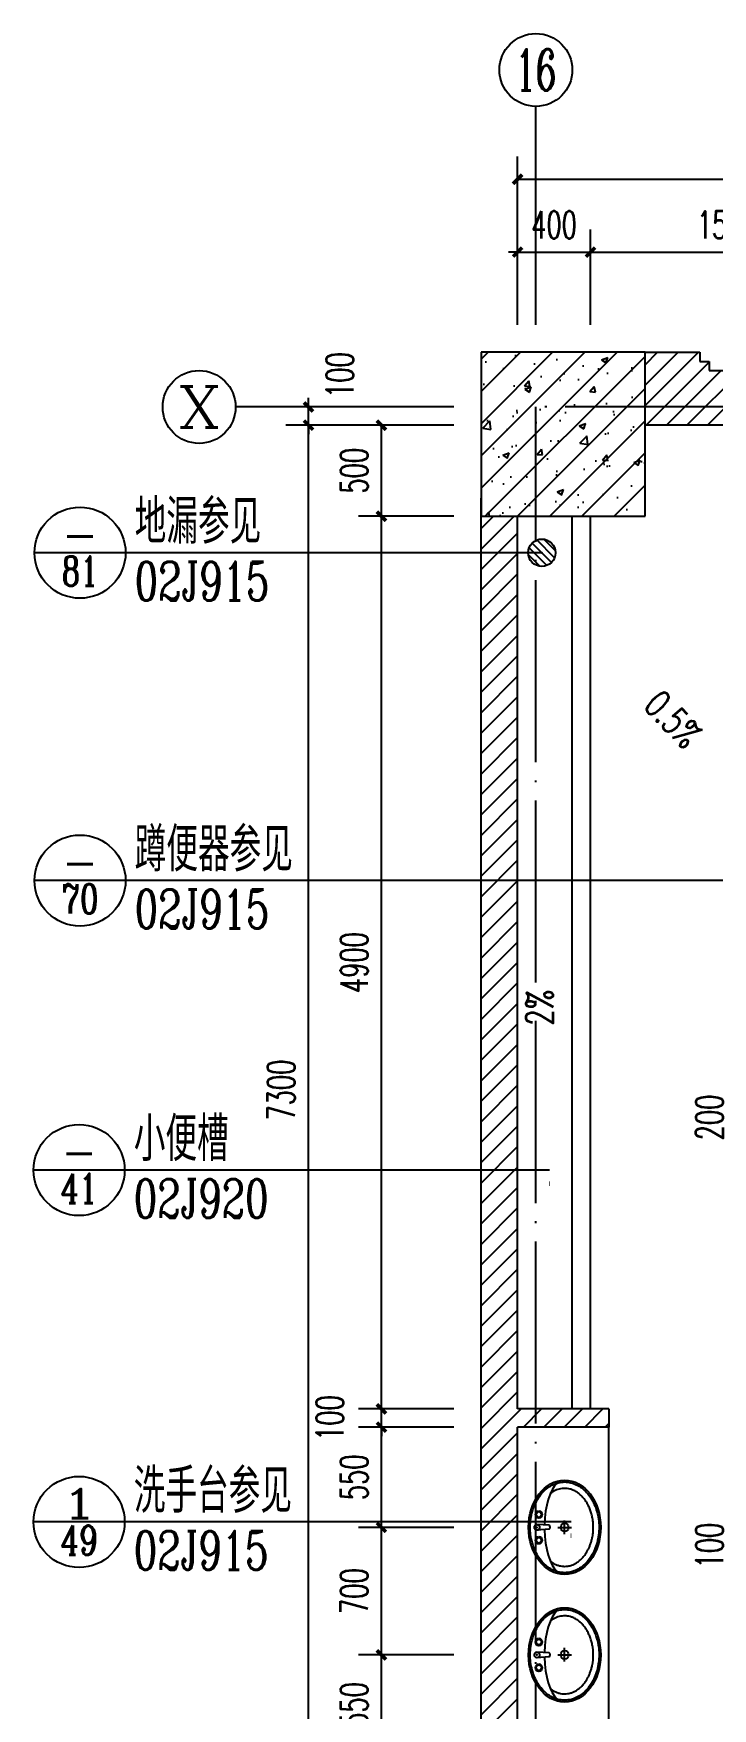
# Model space of a CAD drawing. Extents: x 307762 to 522490, y -326758 to -245675.
# Drawn here: x 338729 to 342454, y -318350 to -309156 of the extents above; entities that cross this region are included whole.
import ezdxf
from ezdxf.enums import TextEntityAlignment as Align

# ---------------------------------------------------------------- set-up
doc = ezdxf.new("R2010")
doc.units = 0
doc.header["$LTSCALE"] = 1000
doc.header["$MEASUREMENT"] = 0
doc.linetypes.add('DOTE', pattern=[2.42, 2, -0.2, 0.02, -0.2])
doc.layers.get('0').update_dxf_attribs({"linetype": 'CONTINUOUS'})
doc.layers.get('Defpoints').update_dxf_attribs({"color": 6, "linetype": 'CONTINUOUS'})
for name, color, linetype in [('A-卫生间', 173, 'CONTINUOUS'), ('A-墙线', 2, 'CONTINUOUS'), ('A-洁具', 204, 'CONTINUOUS'), ('AXIS', 3, 'CONTINUOUS'), ('AXIS_TEXT', 7, 'CONTINUOUS'), ('COLUMN', 2, 'CONTINUOUS'), ('DIM_IDEN', 3, 'CONTINUOUS'), ('DIM_SYMB', 3, 'CONTINUOUS'), ('DOTE', 1, 'DOTE'), ('PUB_DIM', 3, 'CONTINUOUS'), ('PUB_HATCH', 250, 'CONTINUOUS'), ('PUB_TEXT', 7, 'CONTINUOUS')]:
    doc.layers.add(name, color=color, linetype=linetype)
doc.styles.add('_TCH_AXIS', font='COMPLEX', dxfattribs={"bigfont": 'GBCBIG'})
doc.styles.add('_TCH_DIM', font='SIMPLEX', dxfattribs={"bigfont": 'GBCBIG'})
doc.styles.add('_TCH_LABEL', font='COMPLEX', dxfattribs={"bigfont": 'GBCBIG'})
doc.styles.add('COMPLEX', font='COMPLEX')
doc.styles.add('DIM_FONT', font='SIMPLEX.shx', dxfattribs={"width": 0.65})
doc.dimstyles.new('DIMN50', dxfattribs={"dimscale": 0.5, "dimtxt": 300, "dimasz": 100, "dimexe": 250, "dimexo": 300, "dimgap": 150, "dimtad": 1, "dimdec": 0, "dimzin": 0, "dimdsep": 46, "dimtxsty": 'DIM_FONT', "dimblk": 'ARCHTICK', "dimcen": 0.09, "dimclrt": 7, "dimazin": 2, "dimtfac": 1, "dimtdec": 0, "dimtix": 1, "dimtmove": 2, "dimatfit": 3, "dimfxl": 0, "dimtolj": 1, "dimtzin": 0, "dimarcsym": 0})

# ---------------------------------------------------------------- blocks, each defined once
blk = doc.blocks.new('手盆')
at = {"layer": 'A-卫生间'}
for p, q in [((113.4, 11.8), (46, 15.8)), ((160.3, 0), (235.3, 0)), ((197.8, -36.7), (197.8, 38.4)), ((113.4, -10.8), (46, -15.8))]:
    blk.add_line(p, q, dxfattribs=at)
for centre, major_axis, ratio, start_param, end_param in [((197.8, 0), (0, 259), 0.763797, 3.141593, 9.424778), ((194, 0), (0, 259), 0.413212, 0.351725, 1.519021), ((106.1, 0.5), (0, 13.9), 0.9, 3.760941, 5.663837), ((194, 0), (0, 259), 0.413212, 1.620217, 2.789865)]:
    blk.add_ellipse(centre, major_axis=major_axis, ratio=ratio, start_param=start_param, end_param=end_param, dxfattribs=at)
for centre, major_axis in [((46, 0), (0, 15.8)), ((56.4, 70.6), (0, 20.6)), ((56.4, 70.6), (0, 15.6)), ((197.8, 0), (0, 23.4)), ((56.4, -70.6), (0, 20.6)), ((56.4, -70.6), (0, 15.6))]:
    blk.add_ellipse(centre, major_axis=major_axis, ratio=0.9, dxfattribs=at)
for points, knots in [([(197.8, -249), (204.4, -249), (211, -248.5), (228.3, -246.1), (239, -243.4), (259.8, -235.6), (270, -230.5), (289.6, -218.1), (299, -210.7), (316.7, -194), (325, -184.6), (340.3, -164), (347.3, -152.8), (359.7, -129), (365.1, -116.4), (374.2, -90.1), (377.9, -76.4), (383.4, -48.4), (385.2, -34.1), (386.9, -5.2), (386.8, 9.3), (384.7, 38.2), (382.7, 52.5), (376.9, 80.3), (373, 93.9), (363.6, 120.1), (358, 132.6), (345.3, 156.1), (338.2, 167.1), (322.7, 187.3), (314.2, 196.5), (296.3, 212.9), (286.8, 220), (267.1, 232.1), (256.9, 236.9), (235.9, 244.3), (225.2, 246.8), (203.6, 249.3), (192.8, 249.3), (171.2, 246.9), (160.5, 244.5), (139.5, 237.3), (129.3, 232.4), (109.5, 220.5), (100, 213.4), (82.1, 197.2), (73.6, 188), (58, 167.9), (50.8, 156.9), (38.1, 133.4), (32.4, 121), (22.9, 94.9), (19, 81.3), (13.1, 53.5), (11, 39.2), (8.8, 10.4), (8.7, -4.1), (10.3, -33), (12.1, -47.3), (17.5, -75.4), (21.2, -89.1), (30.2, -115.5), (35.6, -128.1), (47.9, -152), (54.8, -163.2), (70.1, -183.9), (78.4, -193.3), (96, -210.2), (105.4, -217.6), (124.9, -230.1), (135.1, -235.3), (155.9, -243.2), (166.6, -246), (184.1, -248.5), (191, -249), (197.8, -249)], [0, 0, 0, 0, 0.105369, 0.105369, 0.278747, 0.278747, 0.452125, 0.452125, 0.625504, 0.625504, 0.798882, 0.798882, 0.97226, 0.97226, 1.145639, 1.145639, 1.319017, 1.319017, 1.492395, 1.492395, 1.665774, 1.665774, 1.839152, 1.839152, 2.01253, 2.01253, 2.185909, 2.185909, 2.359287, 2.359287, 2.532665, 2.532665, 2.706044, 2.706044, 2.879422, 2.879422, 3.0528, 3.0528, 3.226179, 3.226179, 3.399557, 3.399557, 3.572935, 3.572935, 3.746313, 3.746313, 3.919692, 3.919692, 4.09307, 4.09307, 4.266448, 4.266448, 4.439827, 4.439827, 4.613205, 4.613205, 4.786583, 4.786583, 4.959962, 4.959962, 5.13334, 5.13334, 5.306718, 5.306718, 5.480097, 5.480097, 5.653475, 5.653475, 5.826853, 5.826853, 6.000232, 6.000232, 6.17361, 6.17361, 6.283185, 6.283185, 6.283185, 6.283185]), ([(119.2, -185.1), (121, -186.6), (122.8, -187.9), (129.9, -193), (135.3, -196.4), (146.3, -202.3), (151.9, -204.8), (163.2, -208.9), (168.9, -210.5), (180.3, -212.8), (185.8, -213.5), (193.6, -213.9), (195.7, -214), (197.8, -214), (203.7, -214), (209.5, -213.6), (222.3, -211.6), (229.3, -209.9), (240.8, -205.9), (245.3, -204), (254.2, -199.8), (258.6, -197.3), (268.8, -191), (274.5, -186.9), (285.6, -177.6), (290.9, -172.5), (300.1, -162.5), (304.1, -157.7), (313.6, -145), (318.9, -136.7), (326.6, -122.8), (329.2, -117.5), (334.1, -106.7), (336.4, -101.1), (340.8, -89.4), (342.8, -83.2), (346.4, -70.6), (347.9, -64.2), (351.1, -49), (352.5, -40.1), (354.4, -22.2), (355, -13.2), (355.2, 4.9), (355, 14), (353.5, 32), (352.4, 40.9), (349.4, 57.8), (347.6, 65.8), (343.4, 81.5), (340.9, 89.1), (335.4, 103.9), (332.3, 111.1), (325.5, 125), (321.8, 131.6), (313.9, 144.3), (309.7, 150.3), (300.9, 161.6), (296.2, 166.9), (286.5, 176.7), (281.4, 181.2), (271.8, 188.8), (267.3, 191.9), (256.4, 198.7), (249.8, 202.1), (238.1, 206.9), (233, 208.7), (222.6, 211.4), (217.4, 212.4), (205.2, 214), (198.1, 214.2), (186, 213.5), (180.9, 212.9), (170.9, 210.9), (165.9, 209.6), (151, 204.7), (141.3, 200.1), (127.5, 191.4), (123.3, 188.4), (119.2, 185.1)], [5.740897, 5.740897, 5.740897, 5.740897, 5.780874, 5.780874, 5.896829, 5.896829, 6.012784, 6.012784, 6.128739, 6.128739, 6.240697, 6.240697, 6.283185, 6.283185, 6.283185, 6.399826, 6.399826, 6.5409, 6.5409, 6.634, 6.634, 6.7271, 6.7271, 6.852188, 6.852188, 6.977276, 6.977276, 7.077377, 7.077377, 7.229977, 7.229977, 7.317389, 7.317389, 7.404801, 7.404801, 7.497094, 7.497094, 7.589386, 7.589386, 7.712334, 7.712334, 7.835281, 7.835281, 7.958228, 7.958228, 8.081175, 8.081175, 8.194983, 8.194983, 8.30879, 8.30879, 8.422598, 8.422598, 8.537599, 8.537599, 8.6526, 8.6526, 8.767602, 8.767602, 8.884432, 8.884432, 8.982435, 8.982435, 9.119467, 9.119467, 9.224191, 9.224191, 9.328914, 9.328914, 9.470087, 9.470087, 9.571187, 9.571187, 9.672288, 9.672288, 9.874489, 9.874489, 9.967059, 9.967059, 9.967059, 9.967059])]:
    blk.add_open_spline(points, degree=3, knots=knots, dxfattribs=at)
blk.add_point((46, 0), dxfattribs=at)
blk = doc.blocks.new('_ArchTick')
at = {"color": 0, "linetype": 'ByBlock', "const_width": 0.4}
blk.add_lwpolyline([(-0.5, -0.5), (0.5, 0.5)], dxfattribs=at)
blk = doc.blocks.new('*D417')
at = {"layer": 'Defpoints', "color": 0}
for p in [(342721.3, -317405.9), (343285, -317405.9), (343285, -317505.9)]:
    blk.add_point(p, dxfattribs=at)
at = {"layer": 'PUB_DIM', "color": 0, "lineweight": -2}
for p, q in [((342721.3, -317405.9), (342721.3, -317355.9)), ((343135, -317405.9), (342596.3, -317405.9)), ((342721.3, -317505.9), (342721.3, -317405.9)), ((343135, -317505.9), (342596.3, -317505.9)), ((342721.3, -317505.9), (342721.3, -317555.9))]:
    blk.add_line(p, q, dxfattribs=at)
at = {"layer": 'PUB_DIM', "color": 0, "lineweight": -2, "xscale": 50, "yscale": 50, "zscale": 50}
for p, rotation in [((342721.3, -317405.9), 270), ((342721.3, -317505.9), 90)]:
    blk.add_blockref('_ArchTick', p, dxfattribs=dict(at, rotation=rotation))
at = {"layer": 'PUB_DIM', "color": 7, "insert": (342437.6, -317455.9), "char_height": 150, "attachment_point": 5, "rotation": 90, "style": 'DIM_FONT'}
blk.add_mtext('\\A1;100', dxfattribs=at)
blk = doc.blocks.new('*D420')
at = {"layer": 'Defpoints', "color": 0}
for p in [(342721.3, -315005.9), (343285, -315005.9), (343285, -315205.9)]:
    blk.add_point(p, dxfattribs=at)
at = {"layer": 'PUB_DIM', "color": 0, "lineweight": -2}
for p, q in [((343135, -315005.9), (342596.3, -315005.9)), ((342721.3, -315205.9), (342721.3, -315005.9)), ((343135, -315205.9), (342596.3, -315205.9))]:
    blk.add_line(p, q, dxfattribs=at)
at = {"layer": 'PUB_DIM', "color": 0, "lineweight": -2, "xscale": 50, "yscale": 50, "zscale": 50}
for p, rotation in [((342721.3, -315005.9), 90), ((342721.3, -315205.9), 270)]:
    blk.add_blockref('_ArchTick', p, dxfattribs=dict(at, rotation=rotation))
at = {"layer": 'PUB_DIM', "color": 7, "insert": (342437.6, -315105.9), "char_height": 150, "attachment_point": 5, "rotation": 90, "style": 'DIM_FONT'}
blk.add_mtext('\\A1;200', dxfattribs=at)
blk = doc.blocks.new('*D429')
at = {"layer": 'AXIS', "color": 0, "lineweight": -2}
for p, q in [((341385, -310755.9), (341385, -310230.9)), ((341785, -310755.9), (341785, -310230.9)), ((341385, -310355.9), (341335, -310355.9)), ((341385, -310355.9), (341785, -310355.9)), ((341785, -310355.9), (341835, -310355.9))]:
    blk.add_line(p, q, dxfattribs=at)
at = {"layer": 'Defpoints', "color": 0}
for p in [(341785, -310355.9), (341385, -310905.9), (341785, -310905.9)]:
    blk.add_point(p, dxfattribs=at)
at = {"layer": 'AXIS', "color": 0, "lineweight": -2, "xscale": 50, "yscale": 50, "zscale": 50}
blk.add_blockref('_ArchTick', (341385, -310355.9), dxfattribs=at)
at = {"layer": 'AXIS', "color": 0, "lineweight": -2, "xscale": 50, "yscale": 50, "zscale": 50, "rotation": 180}
blk.add_blockref('_ArchTick', (341785, -310355.9), dxfattribs=at)
at = {"layer": 'AXIS', "color": 7, "insert": (341585, -310205.9), "char_height": 150, "attachment_point": 5, "style": 'DIM_FONT'}
blk.add_mtext('\\A1;400', dxfattribs=at)
blk = doc.blocks.new('*D430')
at = {"layer": 'AXIS', "color": 0, "lineweight": -2}
for p, q in [((341785, -310755.9), (341785, -310230.9)), ((343285, -310755.9), (343285, -310230.9)), ((341785, -310355.9), (343285, -310355.9))]:
    blk.add_line(p, q, dxfattribs=at)
at = {"layer": 'Defpoints', "color": 0}
for p in [(343285, -310355.9), (341785, -310905.9), (343285, -310905.9)]:
    blk.add_point(p, dxfattribs=at)
at = {"layer": 'AXIS', "color": 0, "lineweight": -2, "xscale": 50, "yscale": 50, "zscale": 50, "rotation": 180}
blk.add_blockref('_ArchTick', (341785, -310355.9), dxfattribs=at)
at = {"layer": 'AXIS', "color": 0, "lineweight": -2, "xscale": 50, "yscale": 50, "zscale": 50}
blk.add_blockref('_ArchTick', (343285, -310355.9), dxfattribs=at)
at = {"layer": 'AXIS', "color": 7, "insert": (342535, -310205.9), "char_height": 150, "attachment_point": 5, "style": 'DIM_FONT'}
blk.add_mtext('\\A1;1500', dxfattribs=at)
blk = doc.blocks.new('*D435')
at = {"layer": 'AXIS', "color": 0, "lineweight": -2}
for p, q in [((341385, -310755.9), (341385, -309830.9)), ((347585, -310755.9), (347585, -309830.9)), ((341385, -309955.9), (347585, -309955.9))]:
    blk.add_line(p, q, dxfattribs=at)
at = {"layer": 'Defpoints', "color": 0}
for p in [(347585, -309955.9), (341385, -310905.9), (347585, -310905.9)]:
    blk.add_point(p, dxfattribs=at)
at = {"layer": 'AXIS', "color": 0, "lineweight": -2, "xscale": 50, "yscale": 50, "zscale": 50, "rotation": 180}
blk.add_blockref('_ArchTick', (341385, -309955.9), dxfattribs=at)
at = {"layer": 'AXIS', "color": 0, "lineweight": -2, "xscale": 50, "yscale": 50, "zscale": 50}
blk.add_blockref('_ArchTick', (347585, -309955.9), dxfattribs=at)
at = {"layer": 'AXIS', "color": 7, "insert": (344485, -309805.9), "char_height": 150, "attachment_point": 5, "style": 'DIM_FONT'}
blk.add_mtext('\\A1;6200', dxfattribs=at)
blk = doc.blocks.new('*D436')
at = {"layer": 'AXIS', "color": 0, "lineweight": -2}
for p, q in [((341035, -311305.9), (340512.7, -311305.9)), ((340637.7, -311805.9), (340637.7, -311305.9)), ((341035, -311805.9), (340512.7, -311805.9))]:
    blk.add_line(p, q, dxfattribs=at)
at = {"layer": 'Defpoints', "color": 0}
for p in [(340637.7, -311305.9), (341185, -311305.9), (341185, -311805.9)]:
    blk.add_point(p, dxfattribs=at)
at = {"layer": 'AXIS', "color": 0, "lineweight": -2, "xscale": 50, "yscale": 50, "zscale": 50}
for p, rotation in [((340637.7, -311305.9), 90), ((340637.7, -311805.9), 270)]:
    blk.add_blockref('_ArchTick', p, dxfattribs=dict(at, rotation=rotation))
at = {"layer": 'AXIS', "color": 7, "insert": (340487.7, -311555.9), "char_height": 150, "attachment_point": 5, "rotation": 90, "style": 'DIM_FONT'}
blk.add_mtext('\\A1;500', dxfattribs=at)
blk = doc.blocks.new('*D437')
at = {"layer": 'AXIS', "color": 0, "lineweight": -2}
for p, q in [((341035, -311805.9), (340512.7, -311805.9)), ((340637.7, -316705.9), (340637.7, -311805.9)), ((341035, -316705.9), (340512.7, -316705.9))]:
    blk.add_line(p, q, dxfattribs=at)
at = {"layer": 'Defpoints', "color": 0}
for p in [(340637.7, -311805.9), (341185, -311805.9), (341185, -316705.9)]:
    blk.add_point(p, dxfattribs=at)
at = {"layer": 'AXIS', "color": 0, "lineweight": -2, "xscale": 50, "yscale": 50, "zscale": 50}
for p, rotation in [((340637.7, -311805.9), 90), ((340637.7, -316705.9), 270)]:
    blk.add_blockref('_ArchTick', p, dxfattribs=dict(at, rotation=rotation))
at = {"layer": 'AXIS', "color": 7, "insert": (340487.7, -314255.9), "char_height": 150, "attachment_point": 5, "rotation": 90, "style": 'DIM_FONT'}
blk.add_mtext('\\A1;4900', dxfattribs=at)
blk = doc.blocks.new('*D438')
at = {"layer": 'AXIS', "color": 0, "lineweight": -2}
for p, q in [((341035, -316705.9), (340512.7, -316705.9)), ((340637.7, -316705.9), (340637.7, -316655.9)), ((340637.7, -316805.9), (340637.7, -316705.9)), ((341035, -316805.9), (340512.7, -316805.9)), ((340637.7, -316805.9), (340637.7, -316855.9))]:
    blk.add_line(p, q, dxfattribs=at)
at = {"layer": 'Defpoints', "color": 0}
for p in [(340637.7, -316705.9), (341185, -316705.9), (341185, -316805.9)]:
    blk.add_point(p, dxfattribs=at)
at = {"layer": 'AXIS', "color": 0, "lineweight": -2, "xscale": 50, "yscale": 50, "zscale": 50}
for p, rotation in [((340637.7, -316705.9), 270), ((340637.7, -316805.9), 90)]:
    blk.add_blockref('_ArchTick', p, dxfattribs=dict(at, rotation=rotation))
at = {"layer": 'AXIS', "color": 7, "insert": (340354, -316755.9), "char_height": 150, "attachment_point": 5, "rotation": 90, "style": 'DIM_FONT'}
blk.add_mtext('\\A1;100', dxfattribs=at)
blk = doc.blocks.new('*D439')
at = {"layer": 'AXIS', "color": 0, "lineweight": -2}
for p, q in [((341035, -316805.9), (340512.7, -316805.9)), ((340637.7, -317355.9), (340637.7, -316805.9)), ((341035, -317355.9), (340512.7, -317355.9))]:
    blk.add_line(p, q, dxfattribs=at)
at = {"layer": 'Defpoints', "color": 0}
for p in [(340637.7, -316805.9), (341185, -316805.9), (341185, -317355.9)]:
    blk.add_point(p, dxfattribs=at)
at = {"layer": 'AXIS', "color": 0, "lineweight": -2, "xscale": 50, "yscale": 50, "zscale": 50}
for p, rotation in [((340637.7, -316805.9), 90), ((340637.7, -317355.9), 270)]:
    blk.add_blockref('_ArchTick', p, dxfattribs=dict(at, rotation=rotation))
at = {"layer": 'AXIS', "color": 7, "insert": (340487.7, -317080.9), "char_height": 150, "attachment_point": 5, "rotation": 90, "style": 'DIM_FONT'}
blk.add_mtext('\\A1;550', dxfattribs=at)
blk = doc.blocks.new('*D440')
at = {"layer": 'AXIS', "color": 0, "lineweight": -2}
for p, q in [((341035, -317355.9), (340512.7, -317355.9)), ((340637.7, -318055.9), (340637.7, -317355.9)), ((341035, -318055.9), (340512.7, -318055.9))]:
    blk.add_line(p, q, dxfattribs=at)
at = {"layer": 'Defpoints', "color": 0}
for p in [(340637.7, -317355.9), (341185, -317355.9), (341185, -318055.9)]:
    blk.add_point(p, dxfattribs=at)
at = {"layer": 'AXIS', "color": 0, "lineweight": -2, "xscale": 50, "yscale": 50, "zscale": 50}
for p, rotation in [((340637.7, -317355.9), 90), ((340637.7, -318055.9), 270)]:
    blk.add_blockref('_ArchTick', p, dxfattribs=dict(at, rotation=rotation))
at = {"layer": 'AXIS', "color": 7, "insert": (340487.7, -317705.9), "char_height": 150, "attachment_point": 5, "rotation": 90, "style": 'DIM_FONT'}
blk.add_mtext('\\A1;700', dxfattribs=at)
blk = doc.blocks.new('*D441')
at = {"layer": 'AXIS', "color": 0, "lineweight": -2}
for p, q in [((341035, -318055.9), (340512.7, -318055.9)), ((340637.7, -318605.9), (340637.7, -318055.9)), ((341035, -318605.9), (340512.7, -318605.9))]:
    blk.add_line(p, q, dxfattribs=at)
at = {"layer": 'Defpoints', "color": 0}
for p in [(340637.7, -318055.9), (341185, -318055.9), (341185, -318605.9)]:
    blk.add_point(p, dxfattribs=at)
at = {"layer": 'AXIS', "color": 0, "lineweight": -2, "xscale": 50, "yscale": 50, "zscale": 50}
for p, rotation in [((340637.7, -318055.9), 90), ((340637.7, -318605.9), 270)]:
    blk.add_blockref('_ArchTick', p, dxfattribs=dict(at, rotation=rotation))
at = {"layer": 'AXIS', "color": 7, "insert": (340487.7, -318330.9), "char_height": 150, "attachment_point": 5, "rotation": 90, "style": 'DIM_FONT'}
blk.add_mtext('\\A1;550', dxfattribs=at)
blk = doc.blocks.new('*D442')
at = {"layer": 'AXIS', "color": 0, "lineweight": -2}
for p, q in [((341035, -311205.9), (340112.7, -311205.9)), ((340237.7, -311205.9), (340237.7, -311155.9)), ((340237.7, -311305.9), (340237.7, -311205.9)), ((341035, -311305.9), (340112.7, -311305.9)), ((340237.7, -311305.9), (340237.7, -311355.9))]:
    blk.add_line(p, q, dxfattribs=at)
at = {"layer": 'Defpoints', "color": 0}
for p in [(340237.7, -311205.9), (341185, -311205.9), (341185, -311305.9)]:
    blk.add_point(p, dxfattribs=at)
at = {"layer": 'AXIS', "color": 0, "lineweight": -2, "xscale": 50, "yscale": 50, "zscale": 50}
for p, rotation in [((340237.7, -311205.9), 270), ((340237.7, -311305.9), 90)]:
    blk.add_blockref('_ArchTick', p, dxfattribs=dict(at, rotation=rotation))
at = {"layer": 'AXIS', "color": 7, "insert": (340410.2, -311030.9), "char_height": 150, "attachment_point": 5, "rotation": 90, "style": 'DIM_FONT'}
blk.add_mtext('\\A1;100', dxfattribs=at)
blk = doc.blocks.new('*D443')
at = {"layer": 'AXIS', "color": 0, "lineweight": -2}
for p, q in [((341035, -311305.9), (340112.7, -311305.9)), ((340237.7, -318605.9), (340237.7, -311305.9)), ((341035, -318605.9), (340112.7, -318605.9))]:
    blk.add_line(p, q, dxfattribs=at)
at = {"layer": 'Defpoints', "color": 0}
for p in [(340237.7, -311305.9), (341185, -311305.9), (341185, -318605.9)]:
    blk.add_point(p, dxfattribs=at)
at = {"layer": 'AXIS', "color": 0, "lineweight": -2, "xscale": 50, "yscale": 50, "zscale": 50}
for p, rotation in [((340237.7, -311305.9), 90), ((340237.7, -318605.9), 270)]:
    blk.add_blockref('_ArchTick', p, dxfattribs=dict(at, rotation=rotation))
at = {"layer": 'AXIS', "color": 7, "insert": (340087.7, -314955.9), "char_height": 150, "attachment_point": 5, "rotation": 90, "style": 'DIM_FONT'}
blk.add_mtext('\\A1;7300', dxfattribs=at)
blk = doc.blocks.new('_AXISO')
blk.add_circle((0, 0), 0.5)
at = {"layer": 'AXIS_TEXT', "style": 'COMPLEX', "width": 1.041667}
blk.add_attdef('A', text='', height=0.56, dxfattribs=at).set_placement((-0.25, -0.28), (0.25, -0.28), align=Align.FIT)
blk = doc.blocks.new('$lvtry$00000171')
for p, q in [((-74.2, 10.6), (-10.6, 74.2)), ((-69.8, -27.4), (27.4, 69.8)), ((-53, -53), (53, 53)), ((-27.4, -69.8), (69.8, 27.4)), ((10.6, -74.2), (74.2, -10.6))]:
    blk.add_line(p, q)
blk.add_circle((0, 0), 75)
blk.add_point((0, 0))

msp = doc.modelspace()

# ---------------------------------------------------------------- hatches: boundary and pattern name
at = {"layer": 'PUB_HATCH'}
h = msp.add_hatch(dxfattribs=at)
h.set_pattern_fill('ANSI31', color=256, scale=50, style=0)
h.set_pattern_definition([(45, (332561.53, -270656.76), (-56.1266, 56.1266), [])])
h.paths.add_polyline_path([(344285, -317205.9), (343985, -317205.9), (343985, -317405.9), (344285, -317405.9)], flags=17)
h.paths.add_polyline_path([(346885, -319305.9), (346785, -319305.9), (346785, -319505.9), (346885, -319505.9)])
h.paths.add_polyline_path([(341385, -311805.9), (341185, -311805.9), (341185, -318605.9), (341385, -318605.9), (341385, -316805.9), (341885, -316805.9), (341885, -316705.9), (341385, -316705.9)])
h.paths.add_polyline_path([(347785, -311805.9), (347585, -311805.9), (347585, -316705.9), (347085, -316705.9), (347085, -316805.9), (347585, -316805.9), (347585, -318605.9), (347785, -318605.9)])
h.paths.add_polyline_path([(346885, -318605.9), (345485, -318605.9), (345485, -318505.9), (345385, -318505.9), (345285, -318505.9), (345285, -319505.9), (345785, -319505.9), (345785, -319305.9), (345485, -319305.9), (345485, -318705.9), (346885, -318705.9)])
h.paths.add_polyline_path([(343785, -318505.9), (343585, -318505.9), (343585, -318605.9), (342085, -318605.9), (342085, -318705.9), (343585, -318705.9), (343585, -319305.9), (342085, -319305.9), (342085, -319505.9), (343785, -319505.9)])
h.paths.add_polyline_path([(342685, -311055.9), (342635, -311055.9), (342635, -311005.9), (342435, -311005.9), (342435, -310955.9), (342385, -310955.9), (342385, -310905.9), (342085, -310905.9), (342085, -311305.9), (342685, -311305.9)])
h.paths.add_polyline_path([(346885, -310955.9), (346835, -310955.9), (346835, -311005.9), (346635, -311005.9), (346635, -311055.9), (346585, -311055.9), (346585, -311305.9), (346885, -311305.9)])
h.paths.add_polyline_path([(345265, -317355.9), (345265, -317405.9), (345285, -317405.9), (345285, -317505.9), (345485, -317505.9), (345485, -317405.9), (345885, -317405.9), (345885, -315005.9), (344685, -315005.9), (344685, -311305.9), (345385, -311305.9), (345385, -311055.9), (345335, -311055.9), (345335, -311005.9), (345135, -311005.9), (345135, -310955.9), (345085, -310955.9), (345085, -310905.9), (344185, -310905.9), (344185, -310955.9), (344135, -310955.9), (344135, -311005.9), (343935, -311005.9), (343935, -311055.9), (343885, -311055.9), (343885, -311305.9), (344485, -311305.9), (344485, -315005.9), (343285, -315005.9), (343285, -317405.9), (343585, -317405.9), (343585, -317505.9), (343785, -317505.9), (343785, -317405.9), (343985, -317405.9), (343985, -317205.9), (343485, -317205.9), (343485, -315205.9), (345685, -315205.9), (345685, -317205.9), (345285, -317205.9), (345285, -317305.9), (345235, -317305.9), (345235, -317335.9), (345255, -317335.9), (345255, -317355.9)])
h = msp.add_hatch(dxfattribs=at)
h.set_pattern_fill('钢筋混凝土', color=256, scale=50, style=0)
h.set_pattern_definition([(45, (0, 0), (-88.388348, 88.388348), []), (50, (0, 0), (358.6301, -31.37607), [37.5, -412.5]), (355, (0, 0), (-69.37567, 376.09607), [30, -330]), (100.4514, (29.9, -2.6), (289.2547, 344.71977), [31.8701, -350.57106]), (46.1842, (0, 100), (533.62052, -82.7595), [56.25, -618.75]), (96.6356, (44.47, 93.1), (467.33135, 487.05894), [47.80514, -525.8565]), (351.1842, (0, 100), (467.331, 487.0593), [45, -495]), (21, (50, 75), (298.45353, -201.30945), [37.5, -412.5]), (326, (50, 75), (121.65767, 362.57502), [30, -330]), (71.4514, (74.87, 58.22), (420.11131, 161.26525), [31.8701, -350.57106]), (37.5, (0, 0), (6.079928, 166.446927), [0, -326, 0, -335, 0, -331.25]), (7.5, (0, 0), (131.53477, 197.205856), [0, -191, 0, -318.5, 0, -126.25]), (327.5, (-111.5, 0), (266.91122, -11.277436), [0, -125, 0, -390, 0, -517.5]), (317.5, (-161.5, 0), (291.59308, 50.05249), [0, -162.5, 0, -259, 0, -367.5])])
h.paths.add_polyline_path([(342085, -311805.9), (342085, -310905.9), (341185, -310905.9), (341185, -311805.9)])

# ---------------------------------------------------------------- linework, layer by layer
at = {"layer": 'A-卫生间'}
for p, q in [((341685, -316705.9), (341685, -311805.9)), ((341785, -316705.9), (341785, -311805.9)), ((341885, -318605.9), (341885, -316805.9))]:
    msp.add_line(p, q, dxfattribs=at)
at = {"layer": 'A-墙线'}
for p, q in [((342085, -310905.9), (342385, -310905.9)), ((342385, -310905.9), (342385, -310955.9)), ((342385, -310955.9), (342435, -310955.9)), ((342435, -310955.9), (342435, -311005.9)), ((342435, -311005.9), (342635, -311005.9)), ((342685, -311305.9), (342085, -311305.9)), ((341185, -318705.9), (341185, -311705.9)), ((341385, -316705.9), (341385, -311805.9)), ((341885, -316705.9), (341385, -316705.9)), ((341885, -316705.9), (341885, -316805.9)), ((341385, -318605.9), (341385, -316805.9)), ((341885, -316805.9), (341385, -316805.9))]:
    msp.add_line(p, q, dxfattribs=at)
at = {"layer": 'AXIS'}
for p, q in [((341485, -310755.9), (341485, -309555.9)), ((341035, -311205.9), (339837.7, -311205.9))]:
    msp.add_line(p, q, dxfattribs=at)
at = {"layer": 'COLUMN'}
for p, q in [((342085, -310905.9), (341185, -310905.9)), ((341185, -310905.9), (341185, -311805.9)), ((342085, -311805.9), (342085, -310905.9)), ((341185, -311805.9), (342085, -311805.9))]:
    msp.add_line(p, q, dxfattribs=at)
at = {"layer": 'DIM_IDEN'}
for p, q in [((339234.1, -312005.9), (338734.1, -312005.9)), ((340465.9, -312005.9), (339234.1, -312005.9)), ((341517.8, -312005.9), (340465.9, -312005.9)), ((339234.1, -313805.5), (338734.1, -313805.5)), ((340237, -313805.5), (339234.1, -313805.5)), ((344006.3, -313805.5), (340237, -313805.5)), ((339229.1, -315394.8), (338729.1, -315394.8)), ((341163, -315394.8), (339229.1, -315394.8)), ((341559.9, -315394.8), (341163, -315394.8)), ((339229.1, -317326.3), (338729.1, -317326.3)), ((341163, -317326.3), (339229.1, -317326.3)), ((341678.8, -317326.3), (341163, -317326.3))]:
    msp.add_line(p, q, dxfattribs=at)
at = {"layer": 'DIM_IDEN', "const_width": 25}
for points in [[(341559.9, -315469.8), (341557.9, -315469.8)], [(341678.8, -317401.3), (341676.8, -317401.3)]]:
    msp.add_lwpolyline(points, dxfattribs=at)
at = {"layer": 'DIM_IDEN'}
for centre, radius in [((338984.1, -312005.9), 250), ((341517.8, -312005.9), 0), ((338984.1, -313805.5), 250), ((338979.1, -315394.8), 250), ((338979.1, -317326.3), 250)]:
    msp.add_circle(centre, radius, dxfattribs=at)
at = {"layer": 'DIM_SYMB'}
for points in [[(342338.3, -313202.1, 0, 0, 0), (342068.5, -312924.3, 40, 0, 0), (341964, -312816.7, 0, 0, 0)], [(341622.1, -314895.4, 0, 0, 0), (341622.1, -314268.7, 40, 0, 0), (341622.1, -314118.7, 0, 0, 0)]]:
    msp.add_lwpolyline(points, format="xyseb", dxfattribs=at)
at = {"layer": 'DOTE', "ltscale": 0.5}
for p in [(347485, -311205.9), (341485, -319205.9)]:
    msp.add_line(p, (341485, -311205.9), dxfattribs=at)

# ---------------------------------------------------------------- block references
for p in [(341445, -317355.9), (341445, -318055.9)]:
    msp.add_blockref('手盆', p)
at = {"layer": 'A-洁具', "rotation": 90.00000000000001}
msp.add_blockref('$lvtry$00000171', (341517.8, -312005.9), dxfattribs=at)
at = {"layer": 'AXIS'}
ref = msp.add_blockref('_AXISO', (341485, -309355.9), dxfattribs=dict(at, xscale=400, yscale=400, zscale=400))
ref.add_attrib('A', '16', dxfattribs={"layer": 'AXIS_TEXT', "height": 226.27, "style": '_TCH_AXIS', "width": 0.724138}).set_placement((341371.8, -309469), (341598.1, -309469), align=Align.FIT)
ref = msp.add_blockref('_AXISO', (339637.7, -311205.9), dxfattribs=dict(at, xscale=400, yscale=400, zscale=400))
ref.add_attrib('A', 'X', dxfattribs={"layer": 'AXIS_TEXT', "height": 226.3, "style": '_TCH_AXIS', "width": 1.166667}).set_placement((339524.6, -311319), (339750.9, -311319), align=Align.FIT)

# ---------------------------------------------------------------- texts
at = {"layer": 'PUB_TEXT', "style": '_TCH_LABEL'}
for s, p in [('地漏参见', (339284.1, -311955.9)), ('蹲便器参见', (339284.1, -313755.5)), ('小便槽', (339279.1, -315344.8)), ('洗手台参见', (339279.1, -317276.3))]:
    msp.add_text(s, height=241.13, dxfattribs=at).set_placement(p)
for s, width, p, p2 in [('-', 1.458333, (338883.5, -311985.8), (339084.8, -311985.8)), ('81', 0.905172, (338883.5, -312187), (339084.8, -312187)), ('-', 1.458333, (338883.5, -313785.4), (339084.8, -313785.4)), ('70', 0.772059, (338883.5, -313986.6), (339084.8, -313986.6)), ('-', 1.458333, (338878.5, -315374.7), (339079.7, -315374.7)), ('41', 0.875, (338878.5, -315576), (339079.7, -315576)), ('1', 2.916667, (338878.5, -317306.2), (339079.7, -317306.2)), ('49', 0.75, (338878.5, -317507.5), (339079.7, -317507.5))]:
    msp.add_text(s, height=161, dxfattribs=dict(at, width=width)).set_placement(p, p2, align=Align.FIT)
at = {"layer": 'PUB_TEXT', "style": '_TCH_LABEL', "width": 0.705882}
for s, p in [('02J915', (339284.1, -312268.4)), ('02J915', (339284.1, -314068)), ('02J920', (339279.1, -315657.3)), ('02J915', (339279.1, -317588.8))]:
    msp.add_text(s, height=212.5, dxfattribs=at).set_placement(p)
at = {"layer": 'PUB_TEXT', "style": '_TCH_DIM', "width": 0.705882}
for s, rotation, p in [('0.5%%%', 314.16355, (342068.6, -312852.6)), ('2%%%', 90, (341579.8, -314602.1))]:
    msp.add_text(s, height=148.75, rotation=rotation, dxfattribs=at).set_placement(p)

# ---------------------------------------------------------------- dimensions: what is measured, and where the dimension line sits
at = {"layer": 'AXIS'}
for p1, p2, distance, picture, middle in [((341385, -310905.9), (347585, -310905.9), 950, '*D435', (344485, -309805.9)), ((341385, -310905.9), (341785, -310905.9), 550, '*D429', (341585, -310205.9)), ((341785, -310905.9), (343285, -310905.9), 550, '*D430', (342535, -310205.9)), ((341185, -318605.9), (341185, -311305.9), 947.2, '*D443', (340087.7, -314955.9)), ((341185, -311805.9), (341185, -311305.9), 547.2, '*D436', (340487.7, -311555.9)), ((341185, -316705.9), (341185, -311805.9), 547.2, '*D437', (340487.7, -314255.9)), ((341185, -317355.9), (341185, -316805.9), 547.2, '*D439', (340487.7, -317080.9)), ((341185, -318055.9), (341185, -317355.9), 547.2, '*D440', (340487.7, -317705.9)), ((341185, -318605.9), (341185, -318055.9), 547.2, '*D441', (340487.7, -318330.9))]:
    dim = msp.add_aligned_dim(p1=p1, p2=p2, distance=distance, dimstyle='DIMN50', dxfattribs=at)
    dim.commit()
    dim.dimension.update_dxf_attribs({"geometry": picture, "text_midpoint": middle})
for base, p1, p2, picture, middle in [((340237.7, -311205.9), (341185, -311305.9), (341185, -311205.9), '*D442', (340410.2, -311030.9)), ((340637.7, -316705.9), (341185, -316805.9), (341185, -316705.9), '*D438', (340354, -316755.9))]:
    dim = msp.add_linear_dim(base=base, p1=p1, p2=p2, angle=90, dimstyle='DIMN50', dxfattribs=at)
    dim.commit()
    dim.dimension.update_dxf_attribs({"geometry": picture, "text_midpoint": middle, "dimtype": 129})
at = {"layer": 'PUB_DIM'}
for base, p1, p2, picture, middle in [((342721.3, -315005.9), (343285, -315205.9), (343285, -315005.9), '*D420', (342437.6, -315105.9)), ((342721.3, -317405.9), (343285, -317505.9), (343285, -317405.9), '*D417', (342437.6, -317455.9))]:
    dim = msp.add_linear_dim(base=base, p1=p1, p2=p2, angle=90, dimstyle='DIMN50', dxfattribs=at)
    dim.commit()
    dim.dimension.update_dxf_attribs({"geometry": picture, "text_midpoint": middle, "dimtype": 129})

doc.saveas('drawing.dxf')
